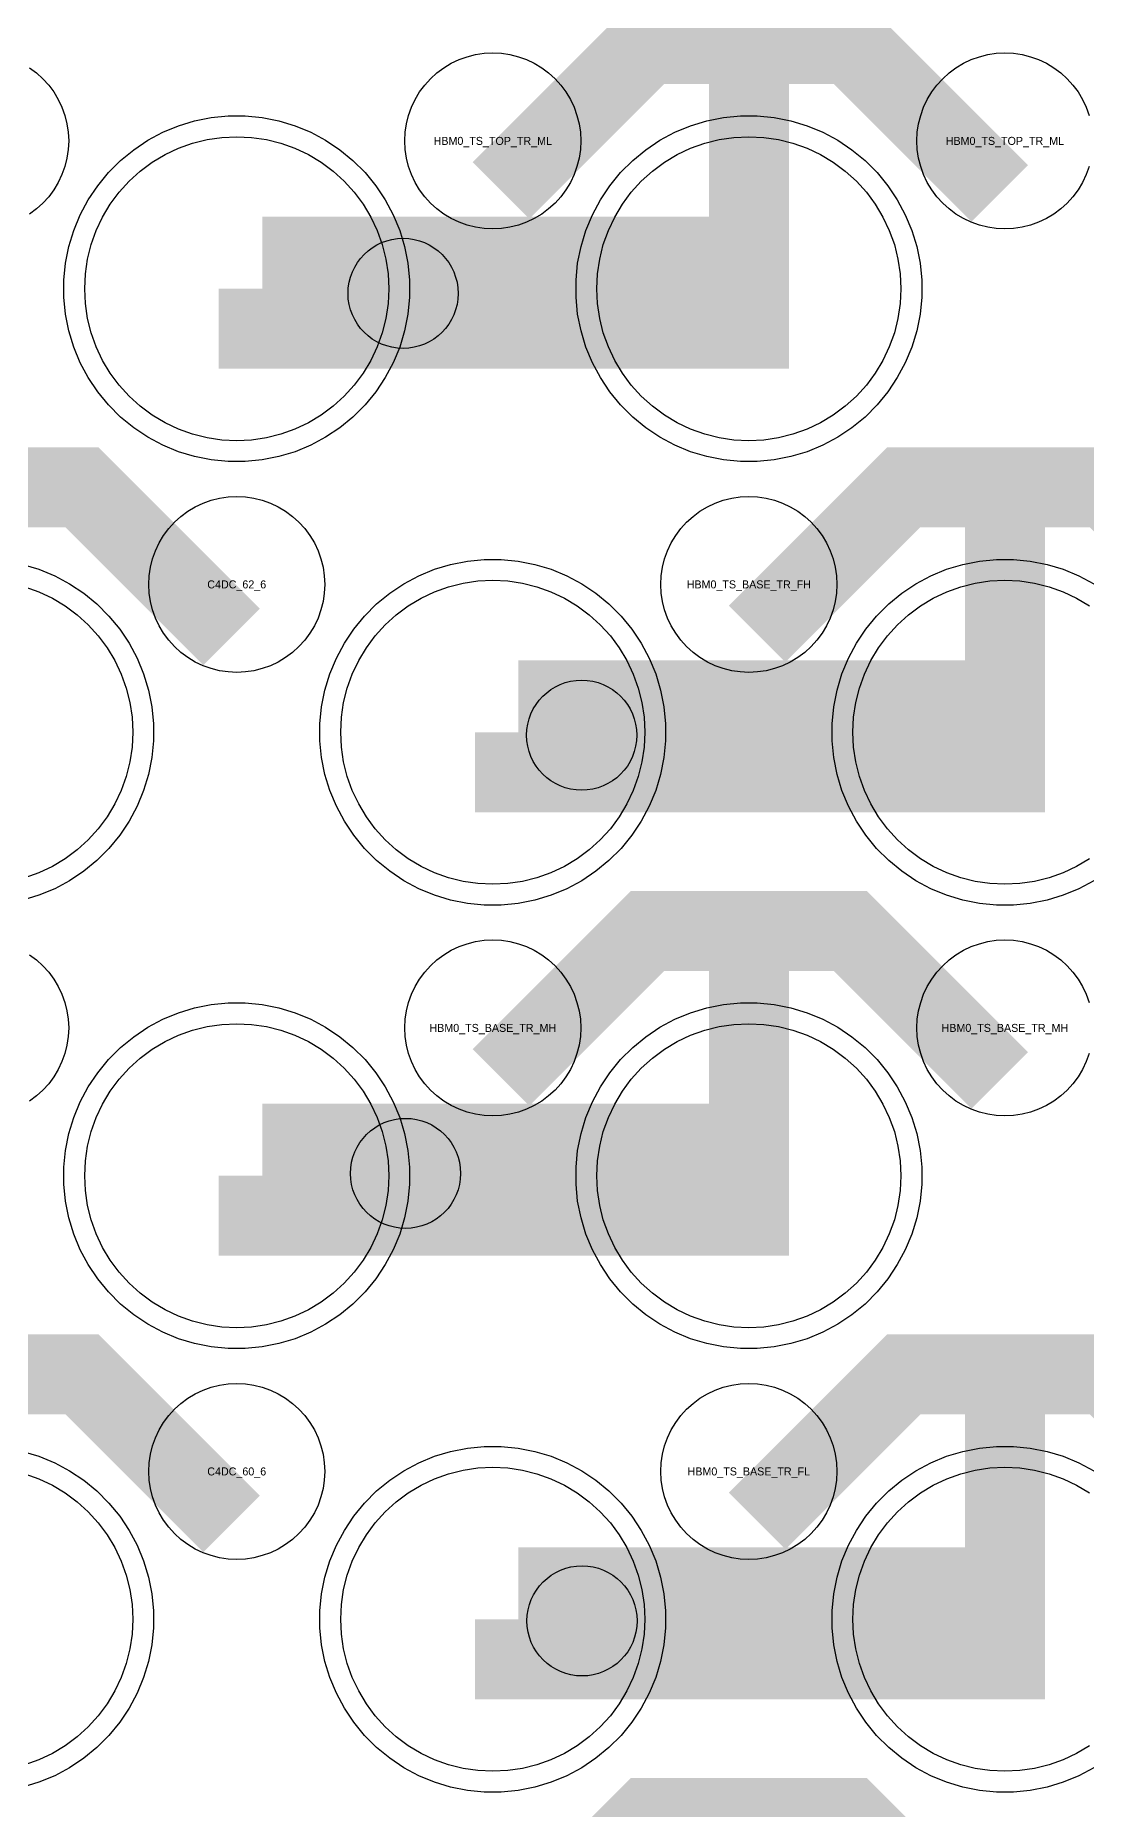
# Model space of a CAD drawing. Extents: x -11880 to 11880, y -14992 to 14992.
# Drawn here: x -9903 to -9574, y -6585 to -6031 of the extents above; entities that cross this region are included whole.
import ezdxf
from ezdxf.enums import TextEntityAlignment as Align

# ---------------------------------------------------------------- set-up
doc = ezdxf.new("R2010")
doc.units = 0
doc.header["$MEASUREMENT"] = 0
for name, color, linetype in [('GDS_775_DT_237', 138, 'CONTINUOUS'), ('RDL1_FS', 34, 'CONTINUOUS'), ('RDL_BS', 160, 'CONTINUOUS')]:
    doc.layers.add(name, color=color, linetype=linetype)

msp = doc.modelspace()

# ---------------------------------------------------------------- linework, layer by layer
at = {"layer": 'RDL1_FS'}
for points in [[(-9840, -6157.539), (-9844.657, -6157.31), (-9849.268, -6156.626), (-9853.791, -6155.494), (-9858.181, -6153.922), (-9862.395, -6151.93), (-9866.395, -6149.532), (-9870.14, -6146.754), (-9873.594, -6143.624), (-9876.724, -6140.17), (-9879.502, -6136.425), (-9881.9, -6132.425), (-9883.892, -6128.211), (-9885.464, -6123.821), (-9886.596, -6119.298), (-9887.28, -6114.687), (-9887.509, -6110.03), (-9887.28, -6105.373), (-9886.596, -6100.762), (-9885.464, -6096.239), (-9883.892, -6091.849), (-9881.9, -6087.635), (-9879.502, -6083.635), (-9876.724, -6079.89), (-9873.594, -6076.436), (-9870.14, -6073.306), (-9866.395, -6070.528), (-9862.395, -6068.13), (-9858.181, -6066.138), (-9853.791, -6064.566), (-9849.268, -6063.434), (-9844.657, -6062.75), (-9840, -6062.521), (-9835.343, -6062.75), (-9830.732, -6063.434), (-9826.209, -6064.566), (-9821.819, -6066.138), (-9817.605, -6068.13), (-9813.605, -6070.528), (-9809.86, -6073.306), (-9806.406, -6076.436), (-9803.276, -6079.89), (-9800.498, -6083.635), (-9798.1, -6087.635), (-9796.108, -6091.849), (-9794.536, -6096.239), (-9793.404, -6100.762), (-9792.72, -6105.373), (-9792.491, -6110.03), (-9792.72, -6114.687), (-9793.404, -6119.298), (-9794.536, -6123.821), (-9796.108, -6128.211), (-9798.1, -6132.425), (-9800.498, -6136.425), (-9803.276, -6140.17), (-9806.406, -6143.624), (-9809.86, -6146.754), (-9813.605, -6149.532), (-9817.605, -6151.93), (-9821.819, -6153.922), (-9826.209, -6155.494), (-9830.732, -6156.626), (-9835.343, -6157.31)], [(-9680, -6157.539), (-9684.657, -6157.31), (-9689.268, -6156.626), (-9693.791, -6155.494), (-9698.181, -6153.922), (-9702.395, -6151.93), (-9706.395, -6149.532), (-9710.14, -6146.754), (-9713.594, -6143.624), (-9716.724, -6140.17), (-9719.502, -6136.425), (-9721.9, -6132.425), (-9723.892, -6128.211), (-9725.464, -6123.821), (-9726.596, -6119.298), (-9727.28, -6114.687), (-9727.509, -6110.03), (-9727.28, -6105.373), (-9726.596, -6100.762), (-9725.464, -6096.239), (-9723.892, -6091.849), (-9721.9, -6087.635), (-9719.502, -6083.635), (-9716.724, -6079.89), (-9713.594, -6076.436), (-9710.14, -6073.306), (-9706.395, -6070.528), (-9702.395, -6068.13), (-9698.181, -6066.138), (-9693.791, -6064.566), (-9689.268, -6063.434), (-9684.657, -6062.75), (-9680, -6062.521), (-9675.343, -6062.75), (-9670.732, -6063.434), (-9666.209, -6064.566), (-9661.819, -6066.138), (-9657.605, -6068.13), (-9653.605, -6070.528), (-9649.86, -6073.306), (-9646.406, -6076.436), (-9643.276, -6079.89), (-9640.498, -6083.635), (-9638.1, -6087.635), (-9636.108, -6091.849), (-9634.536, -6096.239), (-9633.404, -6100.762), (-9632.72, -6105.373), (-9632.491, -6110.03), (-9632.72, -6114.687), (-9633.404, -6119.298), (-9634.536, -6123.821), (-9636.108, -6128.211), (-9638.1, -6132.425), (-9640.498, -6136.425), (-9643.276, -6140.17), (-9646.406, -6143.624), (-9649.86, -6146.754), (-9653.605, -6149.532), (-9657.605, -6151.93), (-9661.819, -6153.922), (-9666.209, -6155.494), (-9670.732, -6156.626), (-9675.343, -6157.31)], [(-9760, -6296.099), (-9764.657, -6295.87), (-9769.268, -6295.186), (-9773.791, -6294.054), (-9778.181, -6292.482), (-9782.395, -6290.49), (-9786.395, -6288.092), (-9790.14, -6285.314), (-9793.594, -6282.184), (-9796.724, -6278.73), (-9799.502, -6274.985), (-9801.9, -6270.985), (-9803.892, -6266.771), (-9805.464, -6262.381), (-9806.596, -6257.858), (-9807.28, -6253.247), (-9807.509, -6248.59), (-9807.28, -6243.933), (-9806.596, -6239.322), (-9805.464, -6234.799), (-9803.892, -6230.409), (-9801.9, -6226.195), (-9799.502, -6222.195), (-9796.724, -6218.45), (-9793.594, -6214.996), (-9790.14, -6211.866), (-9786.395, -6209.088), (-9782.395, -6206.69), (-9778.181, -6204.698), (-9773.791, -6203.126), (-9769.268, -6201.994), (-9764.657, -6201.31), (-9760, -6201.081), (-9755.343, -6201.31), (-9750.732, -6201.994), (-9746.209, -6203.126), (-9741.819, -6204.698), (-9737.605, -6206.69), (-9733.605, -6209.088), (-9729.86, -6211.866), (-9726.406, -6214.996), (-9723.276, -6218.45), (-9720.498, -6222.195), (-9718.1, -6226.195), (-9716.108, -6230.409), (-9714.536, -6234.799), (-9713.404, -6239.322), (-9712.72, -6243.933), (-9712.491, -6248.59), (-9712.72, -6253.247), (-9713.404, -6257.858), (-9714.536, -6262.381), (-9716.108, -6266.771), (-9718.1, -6270.985), (-9720.498, -6274.985), (-9723.276, -6278.73), (-9726.406, -6282.184), (-9729.86, -6285.314), (-9733.605, -6288.092), (-9737.605, -6290.49), (-9741.819, -6292.482), (-9746.209, -6294.054), (-9750.732, -6295.186), (-9755.343, -6295.87)], [(-9840, -6434.664), (-9844.657, -6434.435), (-9849.268, -6433.751), (-9853.791, -6432.619), (-9858.181, -6431.047), (-9862.395, -6429.055), (-9866.395, -6426.657), (-9870.14, -6423.879), (-9873.594, -6420.749), (-9876.724, -6417.295), (-9879.502, -6413.55), (-9881.9, -6409.55), (-9883.892, -6405.336), (-9885.464, -6400.946), (-9886.596, -6396.423), (-9887.28, -6391.812), (-9887.509, -6387.155), (-9887.28, -6382.498), (-9886.596, -6377.887), (-9885.464, -6373.364), (-9883.892, -6368.974), (-9881.9, -6364.76), (-9879.502, -6360.76), (-9876.724, -6357.015), (-9873.594, -6353.561), (-9870.14, -6350.431), (-9866.395, -6347.653), (-9862.395, -6345.255), (-9858.181, -6343.263), (-9853.791, -6341.691), (-9849.268, -6340.559), (-9844.657, -6339.875), (-9840, -6339.646), (-9835.343, -6339.875), (-9830.732, -6340.559), (-9826.209, -6341.691), (-9821.819, -6343.263), (-9817.605, -6345.255), (-9813.605, -6347.653), (-9809.86, -6350.431), (-9806.406, -6353.561), (-9803.276, -6357.015), (-9800.498, -6360.76), (-9798.1, -6364.76), (-9796.108, -6368.974), (-9794.536, -6373.364), (-9793.404, -6377.887), (-9792.72, -6382.498), (-9792.491, -6387.155), (-9792.72, -6391.812), (-9793.404, -6396.423), (-9794.536, -6400.946), (-9796.108, -6405.336), (-9798.1, -6409.55), (-9800.498, -6413.55), (-9803.276, -6417.295), (-9806.406, -6420.749), (-9809.86, -6423.879), (-9813.605, -6426.657), (-9817.605, -6429.055), (-9821.819, -6431.047), (-9826.209, -6432.619), (-9830.732, -6433.751), (-9835.343, -6434.435)], [(-9680, -6434.664), (-9684.657, -6434.435), (-9689.268, -6433.751), (-9693.791, -6432.619), (-9698.181, -6431.047), (-9702.395, -6429.055), (-9706.395, -6426.657), (-9710.14, -6423.879), (-9713.594, -6420.749), (-9716.724, -6417.295), (-9719.502, -6413.55), (-9721.9, -6409.55), (-9723.892, -6405.336), (-9725.464, -6400.946), (-9726.596, -6396.423), (-9727.28, -6391.812), (-9727.509, -6387.155), (-9727.28, -6382.498), (-9726.596, -6377.887), (-9725.464, -6373.364), (-9723.892, -6368.974), (-9721.9, -6364.76), (-9719.502, -6360.76), (-9716.724, -6357.015), (-9713.594, -6353.561), (-9710.14, -6350.431), (-9706.395, -6347.653), (-9702.395, -6345.255), (-9698.181, -6343.263), (-9693.791, -6341.691), (-9689.268, -6340.559), (-9684.657, -6339.875), (-9680, -6339.646), (-9675.343, -6339.875), (-9670.732, -6340.559), (-9666.209, -6341.691), (-9661.819, -6343.263), (-9657.605, -6345.255), (-9653.605, -6347.653), (-9649.86, -6350.431), (-9646.406, -6353.561), (-9643.276, -6357.015), (-9640.498, -6360.76), (-9638.1, -6364.76), (-9636.108, -6368.974), (-9634.536, -6373.364), (-9633.404, -6377.887), (-9632.72, -6382.498), (-9632.491, -6387.155), (-9632.72, -6391.812), (-9633.404, -6396.423), (-9634.536, -6400.946), (-9636.108, -6405.336), (-9638.1, -6409.55), (-9640.498, -6413.55), (-9643.276, -6417.295), (-9646.406, -6420.749), (-9649.86, -6423.879), (-9653.605, -6426.657), (-9657.605, -6429.055), (-9661.819, -6431.047), (-9666.209, -6432.619), (-9670.732, -6433.751), (-9675.343, -6434.435)], [(-9760, -6573.229), (-9764.657, -6573), (-9769.268, -6572.316), (-9773.791, -6571.184), (-9778.181, -6569.612), (-9782.395, -6567.62), (-9786.395, -6565.222), (-9790.14, -6562.444), (-9793.594, -6559.314), (-9796.724, -6555.86), (-9799.502, -6552.115), (-9801.9, -6548.115), (-9803.892, -6543.901), (-9805.464, -6539.511), (-9806.596, -6534.988), (-9807.28, -6530.377), (-9807.509, -6525.72), (-9807.28, -6521.063), (-9806.596, -6516.452), (-9805.464, -6511.929), (-9803.892, -6507.539), (-9801.9, -6503.325), (-9799.502, -6499.325), (-9796.724, -6495.58), (-9793.594, -6492.126), (-9790.14, -6488.996), (-9786.395, -6486.218), (-9782.395, -6483.82), (-9778.181, -6481.828), (-9773.791, -6480.256), (-9769.268, -6479.124), (-9764.657, -6478.44), (-9760, -6478.211), (-9755.343, -6478.44), (-9750.732, -6479.124), (-9746.209, -6480.256), (-9741.819, -6481.828), (-9737.605, -6483.82), (-9733.605, -6486.218), (-9729.86, -6488.996), (-9726.406, -6492.126), (-9723.276, -6495.58), (-9720.498, -6499.325), (-9718.1, -6503.325), (-9716.108, -6507.539), (-9714.536, -6511.929), (-9713.404, -6516.452), (-9712.72, -6521.063), (-9712.491, -6525.72), (-9712.72, -6530.377), (-9713.404, -6534.988), (-9714.536, -6539.511), (-9716.108, -6543.901), (-9718.1, -6548.115), (-9720.498, -6552.115), (-9723.276, -6555.86), (-9726.406, -6559.314), (-9729.86, -6562.444), (-9733.605, -6565.222), (-9737.605, -6567.62), (-9741.819, -6569.612), (-9746.209, -6571.184), (-9750.732, -6572.316), (-9755.343, -6573)]]:
    msp.add_lwpolyline(points, close=True, dxfattribs=at)
for points in [[(-9831.998, -6110.03, 45, 45, 0), (-9759.998, -6110.03, 45, 45, 0)], [(-9759.998, -6110.03, 45, 45, 0), (-9687.998, -6110.03, 45, 45, 0)], [(-9751.998, -6248.59, 45, 45, 0), (-9679.998, -6248.59, 45, 45, 0)], [(-9679.998, -6248.59, 45, 45, 0), (-9607.998, -6248.59, 45, 45, 0)], [(-9831.998, -6387.155, 45, 45, 0), (-9759.998, -6387.155, 45, 45, 0)], [(-9759.998, -6387.155, 45, 45, 0), (-9687.998, -6387.155, 45, 45, 0)], [(-9751.998, -6525.72, 45, 45, 0), (-9679.998, -6525.72, 45, 45, 0)], [(-9679.998, -6525.72, 45, 45, 0), (-9607.998, -6525.72, 45, 45, 0)]]:
    msp.add_lwpolyline(points, format="xyseb", dxfattribs=at)
for points in [[(-9573.605, -6288.092), (-9577.605, -6290.49), (-9581.819, -6292.482), (-9586.209, -6294.054), (-9590.732, -6295.186), (-9595.343, -6295.87), (-9600, -6296.099), (-9604.657, -6295.87), (-9609.268, -6295.186), (-9613.791, -6294.054), (-9618.181, -6292.482), (-9622.395, -6290.49), (-9626.395, -6288.092), (-9630.14, -6285.314), (-9633.594, -6282.184), (-9636.724, -6278.73), (-9639.502, -6274.985), (-9641.9, -6270.985), (-9643.892, -6266.771), (-9645.464, -6262.381), (-9646.596, -6257.858), (-9647.28, -6253.247), (-9647.509, -6248.59), (-9647.28, -6243.933), (-9646.596, -6239.322), (-9645.464, -6234.799), (-9643.892, -6230.409), (-9641.9, -6226.195), (-9639.502, -6222.195), (-9636.724, -6218.45), (-9633.594, -6214.996), (-9630.14, -6211.866), (-9626.395, -6209.088), (-9622.395, -6206.69), (-9618.181, -6204.698), (-9613.791, -6203.126), (-9609.268, -6201.994), (-9604.657, -6201.31), (-9600, -6201.081), (-9595.343, -6201.31), (-9590.732, -6201.994), (-9586.209, -6203.126), (-9581.819, -6204.698), (-9577.605, -6206.69), (-9573.605, -6209.088)], [(-9906.209, -6203.126), (-9901.819, -6204.698), (-9897.605, -6206.69), (-9893.605, -6209.088), (-9889.86, -6211.866), (-9886.406, -6214.996), (-9883.276, -6218.45), (-9880.498, -6222.195), (-9878.1, -6226.195), (-9876.108, -6230.409), (-9874.536, -6234.799), (-9873.404, -6239.322), (-9872.72, -6243.933), (-9872.491, -6248.59), (-9872.72, -6253.247), (-9873.404, -6257.858), (-9874.536, -6262.381), (-9876.108, -6266.771), (-9878.1, -6270.985), (-9880.498, -6274.985), (-9883.276, -6278.73), (-9886.406, -6282.184), (-9889.86, -6285.314), (-9893.605, -6288.092), (-9897.605, -6290.49), (-9901.819, -6292.482), (-9906.209, -6294.054)], [(-9573.605, -6565.222), (-9577.605, -6567.62), (-9581.819, -6569.612), (-9586.209, -6571.184), (-9590.732, -6572.316), (-9595.343, -6573), (-9600, -6573.229), (-9604.657, -6573), (-9609.268, -6572.316), (-9613.791, -6571.184), (-9618.181, -6569.612), (-9622.395, -6567.62), (-9626.395, -6565.222), (-9630.14, -6562.444), (-9633.594, -6559.314), (-9636.724, -6555.86), (-9639.502, -6552.115), (-9641.9, -6548.115), (-9643.892, -6543.901), (-9645.464, -6539.511), (-9646.596, -6534.988), (-9647.28, -6530.377), (-9647.509, -6525.72), (-9647.28, -6521.063), (-9646.596, -6516.452), (-9645.464, -6511.929), (-9643.892, -6507.539), (-9641.9, -6503.325), (-9639.502, -6499.325), (-9636.724, -6495.58), (-9633.594, -6492.126), (-9630.14, -6488.996), (-9626.395, -6486.218), (-9622.395, -6483.82), (-9618.181, -6481.828), (-9613.791, -6480.256), (-9609.268, -6479.124), (-9604.657, -6478.44), (-9600, -6478.211), (-9595.343, -6478.44), (-9590.732, -6479.124), (-9586.209, -6480.256), (-9581.819, -6481.828), (-9577.605, -6483.82), (-9573.605, -6486.218)], [(-9906.209, -6480.256), (-9901.819, -6481.828), (-9897.605, -6483.82), (-9893.605, -6486.218), (-9889.86, -6488.996), (-9886.406, -6492.126), (-9883.276, -6495.58), (-9880.498, -6499.325), (-9878.1, -6503.325), (-9876.108, -6507.539), (-9874.536, -6511.929), (-9873.404, -6516.452), (-9872.72, -6521.063), (-9872.491, -6525.72), (-9872.72, -6530.377), (-9873.404, -6534.988), (-9874.536, -6539.511), (-9876.108, -6543.901), (-9878.1, -6548.115), (-9880.498, -6552.115), (-9883.276, -6555.86), (-9886.406, -6559.314), (-9889.86, -6562.444), (-9893.605, -6565.222), (-9897.605, -6567.62), (-9901.819, -6569.612), (-9906.209, -6571.184)]]:
    msp.add_lwpolyline(points, dxfattribs=at)
for centre in [(-9788.027, -6111.48), (-9732.222, -6249.526), (-9787.262, -6386.418), (-9732.113, -6526.235)]:
    msp.add_circle(centre, 17.2, dxfattribs=at)
at = {"layer": 'RDL_BS'}
for points in [[(-9680, -6135.03, 25, 25, 0), (-9680, -6021.029, 25, 25, 0)], [(-9757.438, -6079.344, 25, 25, 0), (-9711.623, -6033.529, 25, 25, 0), (-9678.07, -6033.529, 25, 25, 0)], [(-9601.599, -6080.243, 25, 25, 0), (-9648.313, -6033.529, 25, 25, 0), (-9678.071, -6033.529, 25, 25, 0)], [(-9845.603, -6122.53, 25, 25, 0), (-9667.5, -6122.53, 25, 25, 0)], [(-9600, -6273.59, 25, 25, 0), (-9600, -6159.589, 25, 25, 0)], [(-9841.599, -6218.803, 25, 25, 0), (-9888.313, -6172.089, 25, 25, 0), (-9918.071, -6172.089, 25, 25, 0)], [(-9677.438, -6217.904, 25, 25, 0), (-9631.623, -6172.089, 25, 25, 0), (-9598.07, -6172.089, 25, 25, 0)], [(-9521.599, -6218.803, 25, 25, 0), (-9568.313, -6172.089, 25, 25, 0), (-9598.071, -6172.089, 25, 25, 0)], [(-9765.603, -6261.09, 25, 25, 0), (-9587.5, -6261.09, 25, 25, 0)], [(-9680, -6412.155, 25, 25, 0), (-9680, -6298.154, 25, 25, 0)], [(-9757.438, -6356.469, 25, 25, 0), (-9711.623, -6310.654, 25, 25, 0), (-9678.07, -6310.654, 25, 25, 0)], [(-9601.599, -6357.368, 25, 25, 0), (-9648.313, -6310.654, 25, 25, 0), (-9678.071, -6310.654, 25, 25, 0)], [(-9845.603, -6399.655, 25, 25, 0), (-9667.5, -6399.655, 25, 25, 0)], [(-9600, -6550.72, 25, 25, 0), (-9600, -6436.719, 25, 25, 0)], [(-9841.599, -6495.933, 25, 25, 0), (-9888.313, -6449.219, 25, 25, 0), (-9918.071, -6449.219, 25, 25, 0)], [(-9677.438, -6495.034, 25, 25, 0), (-9631.623, -6449.219, 25, 25, 0), (-9598.07, -6449.219, 25, 25, 0)], [(-9521.599, -6495.933, 25, 25, 0), (-9568.313, -6449.219, 25, 25, 0), (-9598.071, -6449.219, 25, 25, 0)], [(-9765.603, -6538.22, 25, 25, 0), (-9587.5, -6538.22, 25, 25, 0)], [(-9680, -6689.285, 25, 25, 0), (-9680, -6575.284, 25, 25, 0)], [(-9757.438, -6633.599, 25, 25, 0), (-9711.623, -6587.784, 25, 25, 0), (-9678.07, -6587.784, 25, 25, 0)], [(-9601.599, -6634.498, 25, 25, 0), (-9648.313, -6587.784, 25, 25, 0), (-9678.071, -6587.784, 25, 25, 0)]]:
    msp.add_lwpolyline(points, format="xyseb", dxfattribs=at)
for points in [[(-9904.72, -6040.985), (-9902.557, -6042.588), (-9900.558, -6044.4), (-9898.746, -6046.399), (-9897.143, -6048.562), (-9895.75, -6050.886), (-9894.598, -6053.323), (-9893.691, -6055.858), (-9893.034, -6058.477), (-9892.638, -6061.149), (-9892.506, -6063.842), (-9892.638, -6066.535), (-9893.034, -6069.207), (-9893.691, -6071.826), (-9894.598, -6074.361), (-9895.75, -6076.798), (-9897.143, -6079.122), (-9898.746, -6081.285), (-9900.558, -6083.284), (-9902.557, -6085.096), (-9904.72, -6086.699)], [(-9573.691, -6071.826), (-9574.598, -6074.361), (-9575.75, -6076.798), (-9577.143, -6079.122), (-9578.746, -6081.285), (-9580.558, -6083.284), (-9582.557, -6085.096), (-9584.72, -6086.699), (-9587.044, -6088.092), (-9589.481, -6089.244), (-9592.016, -6090.151), (-9594.635, -6090.808), (-9597.307, -6091.204), (-9600, -6091.336), (-9602.693, -6091.204), (-9605.365, -6090.808), (-9607.984, -6090.151), (-9610.519, -6089.244), (-9612.956, -6088.092), (-9615.28, -6086.699), (-9617.443, -6085.096), (-9619.442, -6083.284), (-9621.254, -6081.285), (-9622.857, -6079.122), (-9624.25, -6076.798), (-9625.402, -6074.361), (-9626.309, -6071.826), (-9626.966, -6069.207), (-9627.362, -6066.535), (-9627.494, -6063.842), (-9627.362, -6061.149), (-9626.966, -6058.477), (-9626.309, -6055.858), (-9625.402, -6053.323), (-9624.25, -6050.886), (-9622.857, -6048.562), (-9621.254, -6046.399), (-9619.442, -6044.4), (-9617.443, -6042.588), (-9615.28, -6040.985), (-9612.956, -6039.592), (-9610.519, -6038.44), (-9607.984, -6037.533), (-9605.365, -6036.876), (-9602.693, -6036.48), (-9600, -6036.348), (-9597.307, -6036.48), (-9594.635, -6036.876), (-9592.016, -6037.533), (-9589.481, -6038.44), (-9587.044, -6039.592), (-9584.72, -6040.985), (-9582.557, -6042.588), (-9580.558, -6044.4), (-9578.746, -6046.399), (-9577.143, -6048.562), (-9575.75, -6050.886), (-9574.598, -6053.323), (-9573.691, -6055.858)], [(-9906.835, -6196.153), (-9901.795, -6197.684), (-9896.885, -6199.715), (-9892.223, -6202.207), (-9887.809, -6205.154), (-9883.708, -6208.516), (-9879.926, -6212.298), (-9876.564, -6216.399), (-9873.617, -6220.813), (-9871.125, -6225.475), (-9869.094, -6230.385), (-9867.563, -6235.425), (-9866.517, -6240.652), (-9866, -6245.946), (-9866, -6251.234), (-9866.517, -6256.528), (-9867.563, -6261.755), (-9869.094, -6266.795), (-9871.125, -6271.705), (-9873.617, -6276.367), (-9876.564, -6280.781), (-9879.926, -6284.882), (-9883.708, -6288.664), (-9887.809, -6292.026), (-9892.223, -6294.973), (-9896.885, -6297.465), (-9901.795, -6299.496), (-9906.835, -6301.027)], [(-9572.223, -6294.973), (-9576.885, -6297.465), (-9581.795, -6299.496), (-9586.835, -6301.027), (-9592.062, -6302.073), (-9597.356, -6302.59), (-9602.644, -6302.59), (-9607.938, -6302.073), (-9613.165, -6301.027), (-9618.205, -6299.496), (-9623.115, -6297.465), (-9627.777, -6294.973), (-9632.191, -6292.026), (-9636.292, -6288.664), (-9640.074, -6284.882), (-9643.436, -6280.781), (-9646.383, -6276.367), (-9648.875, -6271.705), (-9650.906, -6266.795), (-9652.437, -6261.755), (-9653.483, -6256.528), (-9654, -6251.234), (-9654, -6245.946), (-9653.483, -6240.652), (-9652.437, -6235.425), (-9650.906, -6230.385), (-9648.875, -6225.475), (-9646.383, -6220.813), (-9643.436, -6216.399), (-9640.074, -6212.298), (-9636.292, -6208.516), (-9632.191, -6205.154), (-9627.777, -6202.207), (-9623.115, -6199.715), (-9618.205, -6197.684), (-9613.165, -6196.153), (-9607.938, -6195.107), (-9602.644, -6194.59), (-9597.356, -6194.59), (-9592.062, -6195.107), (-9586.835, -6196.153), (-9581.795, -6197.684), (-9576.885, -6199.715), (-9572.223, -6202.207)], [(-9904.72, -6318.11), (-9902.557, -6319.713), (-9900.558, -6321.525), (-9898.746, -6323.524), (-9897.143, -6325.687), (-9895.75, -6328.011), (-9894.598, -6330.448), (-9893.691, -6332.983), (-9893.034, -6335.602), (-9892.638, -6338.274), (-9892.506, -6340.967), (-9892.638, -6343.66), (-9893.034, -6346.332), (-9893.691, -6348.951), (-9894.598, -6351.486), (-9895.75, -6353.923), (-9897.143, -6356.247), (-9898.746, -6358.41), (-9900.558, -6360.409), (-9902.557, -6362.221), (-9904.72, -6363.824)], [(-9573.691, -6348.951), (-9574.598, -6351.486), (-9575.75, -6353.923), (-9577.143, -6356.247), (-9578.746, -6358.41), (-9580.558, -6360.409), (-9582.557, -6362.221), (-9584.72, -6363.824), (-9587.044, -6365.217), (-9589.481, -6366.369), (-9592.016, -6367.276), (-9594.635, -6367.933), (-9597.307, -6368.329), (-9600, -6368.461), (-9602.693, -6368.329), (-9605.365, -6367.933), (-9607.984, -6367.276), (-9610.519, -6366.369), (-9612.956, -6365.217), (-9615.28, -6363.824), (-9617.443, -6362.221), (-9619.442, -6360.409), (-9621.254, -6358.41), (-9622.857, -6356.247), (-9624.25, -6353.923), (-9625.402, -6351.486), (-9626.309, -6348.951), (-9626.966, -6346.332), (-9627.362, -6343.66), (-9627.494, -6340.967), (-9627.362, -6338.274), (-9626.966, -6335.602), (-9626.309, -6332.983), (-9625.402, -6330.448), (-9624.25, -6328.011), (-9622.857, -6325.687), (-9621.254, -6323.524), (-9619.442, -6321.525), (-9617.443, -6319.713), (-9615.28, -6318.11), (-9612.956, -6316.717), (-9610.519, -6315.565), (-9607.984, -6314.658), (-9605.365, -6314.001), (-9602.693, -6313.605), (-9600, -6313.473), (-9597.307, -6313.605), (-9594.635, -6314.001), (-9592.016, -6314.658), (-9589.481, -6315.565), (-9587.044, -6316.717), (-9584.72, -6318.11), (-9582.557, -6319.713), (-9580.558, -6321.525), (-9578.746, -6323.524), (-9577.143, -6325.687), (-9575.75, -6328.011), (-9574.598, -6330.448), (-9573.691, -6332.983)], [(-9906.835, -6473.283), (-9901.795, -6474.814), (-9896.885, -6476.845), (-9892.223, -6479.337), (-9887.809, -6482.284), (-9883.708, -6485.646), (-9879.926, -6489.428), (-9876.564, -6493.529), (-9873.617, -6497.943), (-9871.125, -6502.605), (-9869.094, -6507.515), (-9867.563, -6512.555), (-9866.517, -6517.782), (-9866, -6523.076), (-9866, -6528.364), (-9866.517, -6533.658), (-9867.563, -6538.885), (-9869.094, -6543.925), (-9871.125, -6548.835), (-9873.617, -6553.497), (-9876.564, -6557.911), (-9879.926, -6562.012), (-9883.708, -6565.794), (-9887.809, -6569.156), (-9892.223, -6572.103), (-9896.885, -6574.595), (-9901.795, -6576.626), (-9906.835, -6578.157)], [(-9572.223, -6572.103), (-9576.885, -6574.595), (-9581.795, -6576.626), (-9586.835, -6578.157), (-9592.062, -6579.203), (-9597.356, -6579.72), (-9602.644, -6579.72), (-9607.938, -6579.203), (-9613.165, -6578.157), (-9618.205, -6576.626), (-9623.115, -6574.595), (-9627.777, -6572.103), (-9632.191, -6569.156), (-9636.292, -6565.794), (-9640.074, -6562.012), (-9643.436, -6557.911), (-9646.383, -6553.497), (-9648.875, -6548.835), (-9650.906, -6543.925), (-9652.437, -6538.885), (-9653.483, -6533.658), (-9654, -6528.364), (-9654, -6523.076), (-9653.483, -6517.782), (-9652.437, -6512.555), (-9650.906, -6507.515), (-9648.875, -6502.605), (-9646.383, -6497.943), (-9643.436, -6493.529), (-9640.074, -6489.428), (-9636.292, -6485.646), (-9632.191, -6482.284), (-9627.777, -6479.337), (-9623.115, -6476.845), (-9618.205, -6474.814), (-9613.165, -6473.283), (-9607.938, -6472.237), (-9602.644, -6471.72), (-9597.356, -6471.72), (-9592.062, -6472.237), (-9586.835, -6473.283), (-9581.795, -6474.814), (-9576.885, -6476.845), (-9572.223, -6479.337)]]:
    msp.add_lwpolyline(points, dxfattribs=at)
for points in [[(-9760, -6091.336), (-9762.693, -6091.204), (-9765.365, -6090.808), (-9767.984, -6090.151), (-9770.519, -6089.244), (-9772.956, -6088.092), (-9775.28, -6086.699), (-9777.443, -6085.096), (-9779.442, -6083.284), (-9781.254, -6081.285), (-9782.857, -6079.122), (-9784.25, -6076.798), (-9785.402, -6074.361), (-9786.309, -6071.826), (-9786.966, -6069.207), (-9787.362, -6066.535), (-9787.494, -6063.842), (-9787.362, -6061.149), (-9786.966, -6058.477), (-9786.309, -6055.858), (-9785.402, -6053.323), (-9784.25, -6050.886), (-9782.857, -6048.562), (-9781.254, -6046.399), (-9779.442, -6044.4), (-9777.443, -6042.588), (-9775.28, -6040.985), (-9772.956, -6039.592), (-9770.519, -6038.44), (-9767.984, -6037.533), (-9765.365, -6036.876), (-9762.693, -6036.48), (-9760, -6036.348), (-9757.307, -6036.48), (-9754.635, -6036.876), (-9752.016, -6037.533), (-9749.481, -6038.44), (-9747.044, -6039.592), (-9744.72, -6040.985), (-9742.557, -6042.588), (-9740.558, -6044.4), (-9738.746, -6046.399), (-9737.143, -6048.562), (-9735.75, -6050.886), (-9734.598, -6053.323), (-9733.691, -6055.858), (-9733.034, -6058.477), (-9732.638, -6061.149), (-9732.506, -6063.842), (-9732.638, -6066.535), (-9733.034, -6069.207), (-9733.691, -6071.826), (-9734.598, -6074.361), (-9735.75, -6076.798), (-9737.143, -6079.122), (-9738.746, -6081.285), (-9740.558, -6083.284), (-9742.557, -6085.096), (-9744.72, -6086.699), (-9747.044, -6088.092), (-9749.481, -6089.244), (-9752.016, -6090.151), (-9754.635, -6090.808), (-9757.307, -6091.204)], [(-9842.644, -6164.03), (-9847.938, -6163.513), (-9853.165, -6162.467), (-9858.205, -6160.936), (-9863.115, -6158.905), (-9867.777, -6156.413), (-9872.191, -6153.466), (-9876.292, -6150.104), (-9880.074, -6146.322), (-9883.436, -6142.221), (-9886.383, -6137.807), (-9888.875, -6133.145), (-9890.906, -6128.235), (-9892.437, -6123.195), (-9893.483, -6117.968), (-9894, -6112.674), (-9894, -6107.386), (-9893.483, -6102.092), (-9892.437, -6096.865), (-9890.906, -6091.825), (-9888.875, -6086.915), (-9886.383, -6082.253), (-9883.436, -6077.839), (-9880.074, -6073.738), (-9876.292, -6069.956), (-9872.191, -6066.594), (-9867.777, -6063.647), (-9863.115, -6061.155), (-9858.205, -6059.124), (-9853.165, -6057.593), (-9847.938, -6056.547), (-9842.644, -6056.03), (-9837.356, -6056.03), (-9832.062, -6056.547), (-9826.835, -6057.593), (-9821.795, -6059.124), (-9816.885, -6061.155), (-9812.223, -6063.647), (-9807.809, -6066.594), (-9803.708, -6069.956), (-9799.926, -6073.738), (-9796.564, -6077.839), (-9793.617, -6082.253), (-9791.125, -6086.915), (-9789.094, -6091.825), (-9787.563, -6096.865), (-9786.517, -6102.092), (-9786, -6107.386), (-9786, -6112.674), (-9786.517, -6117.968), (-9787.563, -6123.195), (-9789.094, -6128.235), (-9791.125, -6133.145), (-9793.617, -6137.807), (-9796.564, -6142.221), (-9799.926, -6146.322), (-9803.708, -6150.104), (-9807.809, -6153.466), (-9812.223, -6156.413), (-9816.885, -6158.905), (-9821.795, -6160.936), (-9826.835, -6162.467), (-9832.062, -6163.513), (-9837.356, -6164.03)], [(-9682.644, -6164.03), (-9687.938, -6163.513), (-9693.165, -6162.467), (-9698.205, -6160.936), (-9703.115, -6158.905), (-9707.777, -6156.413), (-9712.191, -6153.466), (-9716.292, -6150.104), (-9720.074, -6146.322), (-9723.436, -6142.221), (-9726.383, -6137.807), (-9728.875, -6133.145), (-9730.906, -6128.235), (-9732.437, -6123.195), (-9733.483, -6117.968), (-9734, -6112.674), (-9734, -6107.386), (-9733.483, -6102.092), (-9732.437, -6096.865), (-9730.906, -6091.825), (-9728.875, -6086.915), (-9726.383, -6082.253), (-9723.436, -6077.839), (-9720.074, -6073.738), (-9716.292, -6069.956), (-9712.191, -6066.594), (-9707.777, -6063.647), (-9703.115, -6061.155), (-9698.205, -6059.124), (-9693.165, -6057.593), (-9687.938, -6056.547), (-9682.644, -6056.03), (-9677.356, -6056.03), (-9672.062, -6056.547), (-9666.835, -6057.593), (-9661.795, -6059.124), (-9656.885, -6061.155), (-9652.223, -6063.647), (-9647.809, -6066.594), (-9643.708, -6069.956), (-9639.926, -6073.738), (-9636.564, -6077.839), (-9633.617, -6082.253), (-9631.125, -6086.915), (-9629.094, -6091.825), (-9627.563, -6096.865), (-9626.517, -6102.092), (-9626, -6107.386), (-9626, -6112.674), (-9626.517, -6117.968), (-9627.563, -6123.195), (-9629.094, -6128.235), (-9631.125, -6133.145), (-9633.617, -6137.807), (-9636.564, -6142.221), (-9639.926, -6146.322), (-9643.708, -6150.104), (-9647.809, -6153.466), (-9652.223, -6156.413), (-9656.885, -6158.905), (-9661.795, -6160.936), (-9666.835, -6162.467), (-9672.062, -6163.513), (-9677.356, -6164.03)], [(-9840, -6229.896), (-9842.693, -6229.764), (-9845.365, -6229.368), (-9847.984, -6228.711), (-9850.519, -6227.804), (-9852.956, -6226.652), (-9855.28, -6225.259), (-9857.443, -6223.656), (-9859.442, -6221.844), (-9861.254, -6219.845), (-9862.857, -6217.682), (-9864.25, -6215.358), (-9865.402, -6212.921), (-9866.309, -6210.386), (-9866.966, -6207.767), (-9867.362, -6205.095), (-9867.494, -6202.402), (-9867.362, -6199.709), (-9866.966, -6197.037), (-9866.309, -6194.418), (-9865.402, -6191.883), (-9864.25, -6189.446), (-9862.857, -6187.122), (-9861.254, -6184.959), (-9859.442, -6182.96), (-9857.443, -6181.148), (-9855.28, -6179.545), (-9852.956, -6178.152), (-9850.519, -6177), (-9847.984, -6176.093), (-9845.365, -6175.436), (-9842.693, -6175.04), (-9840, -6174.908), (-9837.307, -6175.04), (-9834.635, -6175.436), (-9832.016, -6176.093), (-9829.481, -6177), (-9827.044, -6178.152), (-9824.72, -6179.545), (-9822.557, -6181.148), (-9820.558, -6182.96), (-9818.746, -6184.959), (-9817.143, -6187.122), (-9815.75, -6189.446), (-9814.598, -6191.883), (-9813.691, -6194.418), (-9813.034, -6197.037), (-9812.638, -6199.709), (-9812.506, -6202.402), (-9812.638, -6205.095), (-9813.034, -6207.767), (-9813.691, -6210.386), (-9814.598, -6212.921), (-9815.75, -6215.358), (-9817.143, -6217.682), (-9818.746, -6219.845), (-9820.558, -6221.844), (-9822.557, -6223.656), (-9824.72, -6225.259), (-9827.044, -6226.652), (-9829.481, -6227.804), (-9832.016, -6228.711), (-9834.635, -6229.368), (-9837.307, -6229.764)], [(-9680, -6229.896), (-9682.693, -6229.764), (-9685.365, -6229.368), (-9687.984, -6228.711), (-9690.519, -6227.804), (-9692.956, -6226.652), (-9695.28, -6225.259), (-9697.443, -6223.656), (-9699.442, -6221.844), (-9701.254, -6219.845), (-9702.857, -6217.682), (-9704.25, -6215.358), (-9705.402, -6212.921), (-9706.309, -6210.386), (-9706.966, -6207.767), (-9707.362, -6205.095), (-9707.494, -6202.402), (-9707.362, -6199.709), (-9706.966, -6197.037), (-9706.309, -6194.418), (-9705.402, -6191.883), (-9704.25, -6189.446), (-9702.857, -6187.122), (-9701.254, -6184.959), (-9699.442, -6182.96), (-9697.443, -6181.148), (-9695.28, -6179.545), (-9692.956, -6178.152), (-9690.519, -6177), (-9687.984, -6176.093), (-9685.365, -6175.436), (-9682.693, -6175.04), (-9680, -6174.908), (-9677.307, -6175.04), (-9674.635, -6175.436), (-9672.016, -6176.093), (-9669.481, -6177), (-9667.044, -6178.152), (-9664.72, -6179.545), (-9662.557, -6181.148), (-9660.558, -6182.96), (-9658.746, -6184.959), (-9657.143, -6187.122), (-9655.75, -6189.446), (-9654.598, -6191.883), (-9653.691, -6194.418), (-9653.034, -6197.037), (-9652.638, -6199.709), (-9652.506, -6202.402), (-9652.638, -6205.095), (-9653.034, -6207.767), (-9653.691, -6210.386), (-9654.598, -6212.921), (-9655.75, -6215.358), (-9657.143, -6217.682), (-9658.746, -6219.845), (-9660.558, -6221.844), (-9662.557, -6223.656), (-9664.72, -6225.259), (-9667.044, -6226.652), (-9669.481, -6227.804), (-9672.016, -6228.711), (-9674.635, -6229.368), (-9677.307, -6229.764)], [(-9762.644, -6302.59), (-9767.938, -6302.073), (-9773.165, -6301.027), (-9778.205, -6299.496), (-9783.115, -6297.465), (-9787.777, -6294.973), (-9792.191, -6292.026), (-9796.292, -6288.664), (-9800.074, -6284.882), (-9803.436, -6280.781), (-9806.383, -6276.367), (-9808.875, -6271.705), (-9810.906, -6266.795), (-9812.437, -6261.755), (-9813.483, -6256.528), (-9814, -6251.234), (-9814, -6245.946), (-9813.483, -6240.652), (-9812.437, -6235.425), (-9810.906, -6230.385), (-9808.875, -6225.475), (-9806.383, -6220.813), (-9803.436, -6216.399), (-9800.074, -6212.298), (-9796.292, -6208.516), (-9792.191, -6205.154), (-9787.777, -6202.207), (-9783.115, -6199.715), (-9778.205, -6197.684), (-9773.165, -6196.153), (-9767.938, -6195.107), (-9762.644, -6194.59), (-9757.356, -6194.59), (-9752.062, -6195.107), (-9746.835, -6196.153), (-9741.795, -6197.684), (-9736.885, -6199.715), (-9732.223, -6202.207), (-9727.809, -6205.154), (-9723.708, -6208.516), (-9719.926, -6212.298), (-9716.564, -6216.399), (-9713.617, -6220.813), (-9711.125, -6225.475), (-9709.094, -6230.385), (-9707.563, -6235.425), (-9706.517, -6240.652), (-9706, -6245.946), (-9706, -6251.234), (-9706.517, -6256.528), (-9707.563, -6261.755), (-9709.094, -6266.795), (-9711.125, -6271.705), (-9713.617, -6276.367), (-9716.564, -6280.781), (-9719.926, -6284.882), (-9723.708, -6288.664), (-9727.809, -6292.026), (-9732.223, -6294.973), (-9736.885, -6297.465), (-9741.795, -6299.496), (-9746.835, -6301.027), (-9752.062, -6302.073), (-9757.356, -6302.59)], [(-9760, -6368.461), (-9762.693, -6368.329), (-9765.365, -6367.933), (-9767.984, -6367.276), (-9770.519, -6366.369), (-9772.956, -6365.217), (-9775.28, -6363.824), (-9777.443, -6362.221), (-9779.442, -6360.409), (-9781.254, -6358.41), (-9782.857, -6356.247), (-9784.25, -6353.923), (-9785.402, -6351.486), (-9786.309, -6348.951), (-9786.966, -6346.332), (-9787.362, -6343.66), (-9787.494, -6340.967), (-9787.362, -6338.274), (-9786.966, -6335.602), (-9786.309, -6332.983), (-9785.402, -6330.448), (-9784.25, -6328.011), (-9782.857, -6325.687), (-9781.254, -6323.524), (-9779.442, -6321.525), (-9777.443, -6319.713), (-9775.28, -6318.11), (-9772.956, -6316.717), (-9770.519, -6315.565), (-9767.984, -6314.658), (-9765.365, -6314.001), (-9762.693, -6313.605), (-9760, -6313.473), (-9757.307, -6313.605), (-9754.635, -6314.001), (-9752.016, -6314.658), (-9749.481, -6315.565), (-9747.044, -6316.717), (-9744.72, -6318.11), (-9742.557, -6319.713), (-9740.558, -6321.525), (-9738.746, -6323.524), (-9737.143, -6325.687), (-9735.75, -6328.011), (-9734.598, -6330.448), (-9733.691, -6332.983), (-9733.034, -6335.602), (-9732.638, -6338.274), (-9732.506, -6340.967), (-9732.638, -6343.66), (-9733.034, -6346.332), (-9733.691, -6348.951), (-9734.598, -6351.486), (-9735.75, -6353.923), (-9737.143, -6356.247), (-9738.746, -6358.41), (-9740.558, -6360.409), (-9742.557, -6362.221), (-9744.72, -6363.824), (-9747.044, -6365.217), (-9749.481, -6366.369), (-9752.016, -6367.276), (-9754.635, -6367.933), (-9757.307, -6368.329)], [(-9842.644, -6441.155), (-9847.938, -6440.638), (-9853.165, -6439.592), (-9858.205, -6438.061), (-9863.115, -6436.03), (-9867.777, -6433.538), (-9872.191, -6430.591), (-9876.292, -6427.229), (-9880.074, -6423.447), (-9883.436, -6419.346), (-9886.383, -6414.932), (-9888.875, -6410.27), (-9890.906, -6405.36), (-9892.437, -6400.32), (-9893.483, -6395.093), (-9894, -6389.799), (-9894, -6384.511), (-9893.483, -6379.217), (-9892.437, -6373.99), (-9890.906, -6368.95), (-9888.875, -6364.04), (-9886.383, -6359.378), (-9883.436, -6354.964), (-9880.074, -6350.863), (-9876.292, -6347.081), (-9872.191, -6343.719), (-9867.777, -6340.772), (-9863.115, -6338.28), (-9858.205, -6336.249), (-9853.165, -6334.718), (-9847.938, -6333.672), (-9842.644, -6333.155), (-9837.356, -6333.155), (-9832.062, -6333.672), (-9826.835, -6334.718), (-9821.795, -6336.249), (-9816.885, -6338.28), (-9812.223, -6340.772), (-9807.809, -6343.719), (-9803.708, -6347.081), (-9799.926, -6350.863), (-9796.564, -6354.964), (-9793.617, -6359.378), (-9791.125, -6364.04), (-9789.094, -6368.95), (-9787.563, -6373.99), (-9786.517, -6379.217), (-9786, -6384.511), (-9786, -6389.799), (-9786.517, -6395.093), (-9787.563, -6400.32), (-9789.094, -6405.36), (-9791.125, -6410.27), (-9793.617, -6414.932), (-9796.564, -6419.346), (-9799.926, -6423.447), (-9803.708, -6427.229), (-9807.809, -6430.591), (-9812.223, -6433.538), (-9816.885, -6436.03), (-9821.795, -6438.061), (-9826.835, -6439.592), (-9832.062, -6440.638), (-9837.356, -6441.155)], [(-9682.644, -6441.155), (-9687.938, -6440.638), (-9693.165, -6439.592), (-9698.205, -6438.061), (-9703.115, -6436.03), (-9707.777, -6433.538), (-9712.191, -6430.591), (-9716.292, -6427.229), (-9720.074, -6423.447), (-9723.436, -6419.346), (-9726.383, -6414.932), (-9728.875, -6410.27), (-9730.906, -6405.36), (-9732.437, -6400.32), (-9733.483, -6395.093), (-9734, -6389.799), (-9734, -6384.511), (-9733.483, -6379.217), (-9732.437, -6373.99), (-9730.906, -6368.95), (-9728.875, -6364.04), (-9726.383, -6359.378), (-9723.436, -6354.964), (-9720.074, -6350.863), (-9716.292, -6347.081), (-9712.191, -6343.719), (-9707.777, -6340.772), (-9703.115, -6338.28), (-9698.205, -6336.249), (-9693.165, -6334.718), (-9687.938, -6333.672), (-9682.644, -6333.155), (-9677.356, -6333.155), (-9672.062, -6333.672), (-9666.835, -6334.718), (-9661.795, -6336.249), (-9656.885, -6338.28), (-9652.223, -6340.772), (-9647.809, -6343.719), (-9643.708, -6347.081), (-9639.926, -6350.863), (-9636.564, -6354.964), (-9633.617, -6359.378), (-9631.125, -6364.04), (-9629.094, -6368.95), (-9627.563, -6373.99), (-9626.517, -6379.217), (-9626, -6384.511), (-9626, -6389.799), (-9626.517, -6395.093), (-9627.563, -6400.32), (-9629.094, -6405.36), (-9631.125, -6410.27), (-9633.617, -6414.932), (-9636.564, -6419.346), (-9639.926, -6423.447), (-9643.708, -6427.229), (-9647.809, -6430.591), (-9652.223, -6433.538), (-9656.885, -6436.03), (-9661.795, -6438.061), (-9666.835, -6439.592), (-9672.062, -6440.638), (-9677.356, -6441.155)], [(-9840, -6507.026), (-9842.693, -6506.894), (-9845.365, -6506.498), (-9847.984, -6505.841), (-9850.519, -6504.934), (-9852.956, -6503.782), (-9855.28, -6502.389), (-9857.443, -6500.786), (-9859.442, -6498.974), (-9861.254, -6496.975), (-9862.857, -6494.812), (-9864.25, -6492.488), (-9865.402, -6490.051), (-9866.309, -6487.516), (-9866.966, -6484.897), (-9867.362, -6482.225), (-9867.494, -6479.532), (-9867.362, -6476.839), (-9866.966, -6474.167), (-9866.309, -6471.548), (-9865.402, -6469.013), (-9864.25, -6466.576), (-9862.857, -6464.252), (-9861.254, -6462.089), (-9859.442, -6460.09), (-9857.443, -6458.278), (-9855.28, -6456.675), (-9852.956, -6455.282), (-9850.519, -6454.13), (-9847.984, -6453.223), (-9845.365, -6452.566), (-9842.693, -6452.17), (-9840, -6452.038), (-9837.307, -6452.17), (-9834.635, -6452.566), (-9832.016, -6453.223), (-9829.481, -6454.13), (-9827.044, -6455.282), (-9824.72, -6456.675), (-9822.557, -6458.278), (-9820.558, -6460.09), (-9818.746, -6462.089), (-9817.143, -6464.252), (-9815.75, -6466.576), (-9814.598, -6469.013), (-9813.691, -6471.548), (-9813.034, -6474.167), (-9812.638, -6476.839), (-9812.506, -6479.532), (-9812.638, -6482.225), (-9813.034, -6484.897), (-9813.691, -6487.516), (-9814.598, -6490.051), (-9815.75, -6492.488), (-9817.143, -6494.812), (-9818.746, -6496.975), (-9820.558, -6498.974), (-9822.557, -6500.786), (-9824.72, -6502.389), (-9827.044, -6503.782), (-9829.481, -6504.934), (-9832.016, -6505.841), (-9834.635, -6506.498), (-9837.307, -6506.894)], [(-9680, -6507.026), (-9682.693, -6506.894), (-9685.365, -6506.498), (-9687.984, -6505.841), (-9690.519, -6504.934), (-9692.956, -6503.782), (-9695.28, -6502.389), (-9697.443, -6500.786), (-9699.442, -6498.974), (-9701.254, -6496.975), (-9702.857, -6494.812), (-9704.25, -6492.488), (-9705.402, -6490.051), (-9706.309, -6487.516), (-9706.966, -6484.897), (-9707.362, -6482.225), (-9707.494, -6479.532), (-9707.362, -6476.839), (-9706.966, -6474.167), (-9706.309, -6471.548), (-9705.402, -6469.013), (-9704.25, -6466.576), (-9702.857, -6464.252), (-9701.254, -6462.089), (-9699.442, -6460.09), (-9697.443, -6458.278), (-9695.28, -6456.675), (-9692.956, -6455.282), (-9690.519, -6454.13), (-9687.984, -6453.223), (-9685.365, -6452.566), (-9682.693, -6452.17), (-9680, -6452.038), (-9677.307, -6452.17), (-9674.635, -6452.566), (-9672.016, -6453.223), (-9669.481, -6454.13), (-9667.044, -6455.282), (-9664.72, -6456.675), (-9662.557, -6458.278), (-9660.558, -6460.09), (-9658.746, -6462.089), (-9657.143, -6464.252), (-9655.75, -6466.576), (-9654.598, -6469.013), (-9653.691, -6471.548), (-9653.034, -6474.167), (-9652.638, -6476.839), (-9652.506, -6479.532), (-9652.638, -6482.225), (-9653.034, -6484.897), (-9653.691, -6487.516), (-9654.598, -6490.051), (-9655.75, -6492.488), (-9657.143, -6494.812), (-9658.746, -6496.975), (-9660.558, -6498.974), (-9662.557, -6500.786), (-9664.72, -6502.389), (-9667.044, -6503.782), (-9669.481, -6504.934), (-9672.016, -6505.841), (-9674.635, -6506.498), (-9677.307, -6506.894)], [(-9762.644, -6579.72), (-9767.938, -6579.203), (-9773.165, -6578.157), (-9778.205, -6576.626), (-9783.115, -6574.595), (-9787.777, -6572.103), (-9792.191, -6569.156), (-9796.292, -6565.794), (-9800.074, -6562.012), (-9803.436, -6557.911), (-9806.383, -6553.497), (-9808.875, -6548.835), (-9810.906, -6543.925), (-9812.437, -6538.885), (-9813.483, -6533.658), (-9814, -6528.364), (-9814, -6523.076), (-9813.483, -6517.782), (-9812.437, -6512.555), (-9810.906, -6507.515), (-9808.875, -6502.605), (-9806.383, -6497.943), (-9803.436, -6493.529), (-9800.074, -6489.428), (-9796.292, -6485.646), (-9792.191, -6482.284), (-9787.777, -6479.337), (-9783.115, -6476.845), (-9778.205, -6474.814), (-9773.165, -6473.283), (-9767.938, -6472.237), (-9762.644, -6471.72), (-9757.356, -6471.72), (-9752.062, -6472.237), (-9746.835, -6473.283), (-9741.795, -6474.814), (-9736.885, -6476.845), (-9732.223, -6479.337), (-9727.809, -6482.284), (-9723.708, -6485.646), (-9719.926, -6489.428), (-9716.564, -6493.529), (-9713.617, -6497.943), (-9711.125, -6502.605), (-9709.094, -6507.515), (-9707.563, -6512.555), (-9706.517, -6517.782), (-9706, -6523.076), (-9706, -6528.364), (-9706.517, -6533.658), (-9707.563, -6538.885), (-9709.094, -6543.925), (-9711.125, -6548.835), (-9713.617, -6553.497), (-9716.564, -6557.911), (-9719.926, -6562.012), (-9723.708, -6565.794), (-9727.809, -6569.156), (-9732.223, -6572.103), (-9736.885, -6574.595), (-9741.795, -6576.626), (-9746.835, -6578.157), (-9752.062, -6579.203), (-9757.356, -6579.72)]]:
    msp.add_lwpolyline(points, close=True, dxfattribs=at)

# ---------------------------------------------------------------- texts
at = {"layer": 'GDS_775_DT_237'}
for s, p in [('HBM0_TS_TOP_TR_ML', (-9760, -6063.842)), ('HBM0_TS_TOP_TR_ML', (-9760, -6063.842)), ('HBM0_TS_TOP_TR_ML', (-9600, -6063.842)), ('HBM0_TS_TOP_TR_ML', (-9600, -6063.842)), ('C4DC_62_6', (-9840, -6202.402)), ('C4DC_62_6', (-9840, -6202.402)), ('HBM0_TS_BASE_TR_FH', (-9680, -6202.402)), ('HBM0_TS_BASE_TR_FH', (-9680, -6202.402)), ('HBM0_TS_BASE_TR_MH', (-9760, -6340.967)), ('HBM0_TS_BASE_TR_MH', (-9760, -6340.967)), ('HBM0_TS_BASE_TR_MH', (-9600, -6340.967)), ('HBM0_TS_BASE_TR_MH', (-9600, -6340.967)), ('C4DC_60_6', (-9840, -6479.532)), ('C4DC_60_6', (-9840, -6479.532)), ('HBM0_TS_BASE_TR_FL', (-9680, -6479.532)), ('HBM0_TS_BASE_TR_FL', (-9680, -6479.532))]:
    msp.add_text(s, height=2.5, dxfattribs=at).set_placement(p, align=Align.MIDDLE_CENTER)

doc.saveas('drawing.dxf')
